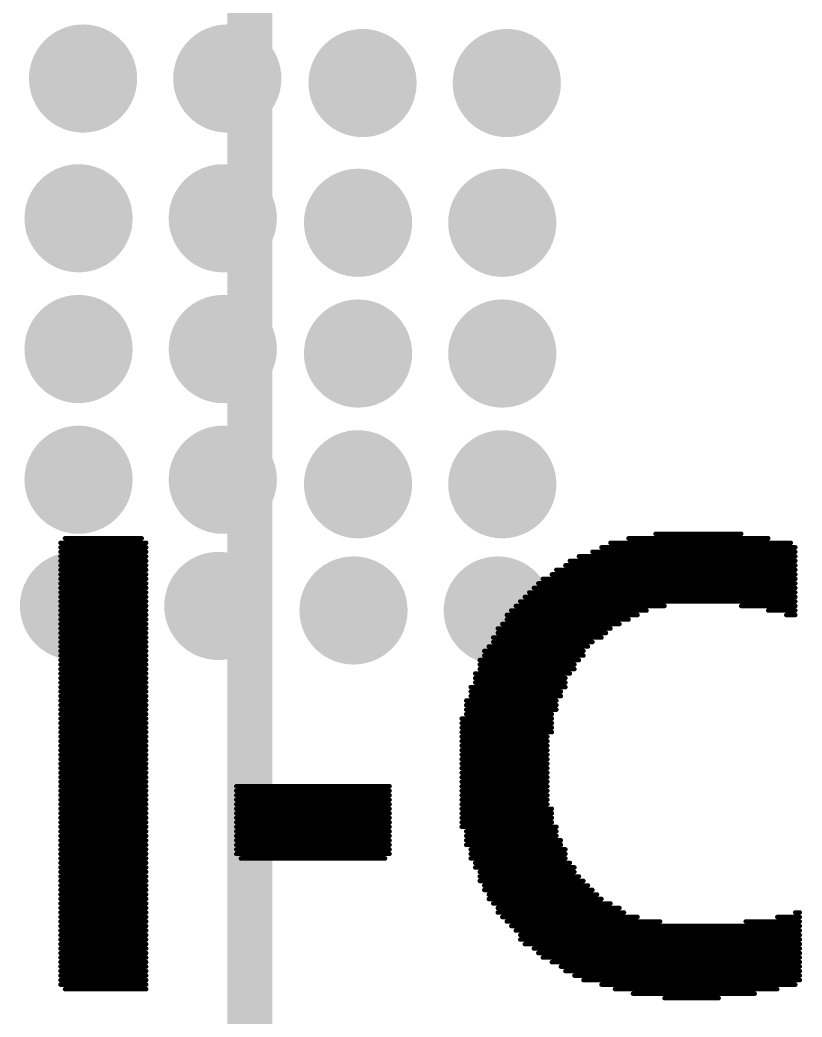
# Model space of a CAD drawing. Header units: millimetres. Extents: x 1.01 to 3.59, y 0.05 to 3.22.
# Drawn here: x 1.632 to 1.8055, y 1.4178 to 1.639 of the extents above; entities that cross this region are included whole.
import ezdxf

# ---------------------------------------------------------------- set-up
doc = ezdxf.new("R2010")
doc.units = ezdxf.units.MM
doc.header["$MEASUREMENT"] = 0
for name, color, linetype in [('BottomLayer', 5, 'Continuous'), ('BottomOverlay', 54, 'Continuous'), ('MultiLayer', 9, 'Continuous'), ('TopLayer', 1, 'Continuous'), ('TopOverlay', 2, 'Continuous'), ('ViaHoleLayer', 16, 'Continuous')]:
    doc.layers.add(name, color=color, linetype=linetype)

# ---------------------------------------------------------------- blocks, each defined once
blk = doc.blocks.new('RPI_PWD____________B_116')
at = {"layer": 'BottomOverlay', "const_width": 0.002}
for points in [[(-0.422, -0.14), (0.442, -0.14)], [(-0.422, -0.142), (0.442, -0.142)], [(-0.422, -0.144), (0.442, -0.144)], [(-0.422, -0.146), (0.442, -0.146)], [(-0.422, -0.148), (0.442, -0.148)]]:
    blk.add_lwpolyline(points, dxfattribs=at)
blk = doc.blocks.new('PICAN_B_117')
at = {"layer": 'TopOverlay', "const_width": 0.001}
for points in [[(-0.002, 0.124), (0.017, 0.124)], [(-0.134, 0.122), (-0.115, 0.122)], [(-0.133, 0.123), (-0.116, 0.123)], [(-0.012, 0.122), (0.028, 0.122)], [(-0.008, 0.123), (0.023, 0.123)], [(-0.134, 0.121), (-0.115, 0.121)], [(-0.134, 0.12), (-0.115, 0.12)], [(-0.134, 0.119), (-0.115, 0.119)], [(-0.019, 0.119), (0.029, 0.119)], [(-0.016, 0.12), (0.029, 0.12)], [(-0.014, 0.121), (0.029, 0.121)], [(-0.134, 0.118), (-0.115, 0.118)], [(-0.134, 0.117), (-0.115, 0.117)], [(-0.022, 0.117), (0.029, 0.117)], [(-0.021, 0.118), (0.029, 0.118)], [(-0.134, 0.116), (-0.115, 0.116)], [(-0.134, 0.115), (-0.115, 0.115)], [(-0.025, 0.115), (0.029, 0.115)], [(-0.024, 0.116), (0.029, 0.116)], [(-0.134, 0.114), (-0.115, 0.114)], [(-0.134, 0.113), (-0.115, 0.113)], [(-0.028, 0.113), (0.029, 0.113)], [(-0.027, 0.114), (0.029, 0.114)], [(-0.134, 0.112), (-0.115, 0.112)], [(-0.134, 0.111), (-0.115, 0.111)], [(-0.03, 0.111), (0.029, 0.111)], [(-0.029, 0.112), (0.029, 0.112)], [(-0.134, 0.11), (-0.115, 0.11)], [(-0.134, 0.109), (-0.115, 0.109)], [(-0.134, 0.108), (-0.115, 0.108)], [(-0.033, 0.108), (0, 0.108)], [(-0.032, 0.109), (0.029, 0.109)], [(-0.031, 0.11), (0.029, 0.11)], [(0.017, 0.108), (0.029, 0.108)], [(-0.134, 0.107), (-0.115, 0.107)], [(-0.134, 0.106), (-0.115, 0.106)], [(-0.035, 0.106), (-0.006, 0.106)], [(-0.034, 0.107), (-0.004, 0.107)], [(0.023, 0.107), (0.029, 0.107)], [(0.027, 0.106), (0.029, 0.106)], [(-0.134, 0.105), (-0.115, 0.105)], [(-0.134, 0.104), (-0.115, 0.104)], [(-0.036, 0.104), (-0.01, 0.104)], [(-0.035, 0.105), (-0.008, 0.105)], [(-0.134, 0.103), (-0.115, 0.103)], [(-0.134, 0.102), (-0.115, 0.102)], [(-0.037, 0.103), (-0.012, 0.103)], [(-0.037, 0.102), (-0.013, 0.102)], [(-0.134, 0.101), (-0.115, 0.101)], [(-0.134, 0.1), (-0.115, 0.1)], [(-0.038, 0.101), (-0.014, 0.101)], [(-0.038, 0.1), (-0.016, 0.1)], [(-0.134, 0.099), (-0.115, 0.099)], [(-0.134, 0.098), (-0.115, 0.098)], [(-0.134, 0.097), (-0.115, 0.097)], [(-0.04, 0.098), (-0.018, 0.098)], [(-0.04, 0.097), (-0.018, 0.097)], [(-0.039, 0.099), (-0.017, 0.099)], [(-0.134, 0.096), (-0.115, 0.096)], [(-0.134, 0.095), (-0.115, 0.095)], [(-0.041, 0.096), (-0.019, 0.096)], [(-0.041, 0.095), (-0.02, 0.095)], [(-0.134, 0.094), (-0.115, 0.094)], [(-0.134, 0.093), (-0.115, 0.093)], [(-0.042, 0.093), (-0.021, 0.093)], [(-0.041, 0.094), (-0.02, 0.094)], [(-0.134, 0.092), (-0.115, 0.092)], [(-0.134, 0.091), (-0.115, 0.091)], [(-0.042, 0.092), (-0.022, 0.092)], [(-0.042, 0.091), (-0.022, 0.091)], [(-0.134, 0.09), (-0.115, 0.09)], [(-0.134, 0.089), (-0.115, 0.089)], [(-0.134, 0.088), (-0.115, 0.088)], [(-0.043, 0.09), (-0.022, 0.09)], [(-0.043, 0.089), (-0.023, 0.089)], [(-0.043, 0.088), (-0.023, 0.088)], [(-0.134, 0.087), (-0.115, 0.087)], [(-0.134, 0.086), (-0.115, 0.086)], [(-0.044, 0.087), (-0.024, 0.087)], [(-0.044, 0.086), (-0.024, 0.086)], [(-0.134, 0.085), (-0.115, 0.085)], [(-0.134, 0.084), (-0.115, 0.084)], [(-0.044, 0.085), (-0.024, 0.085)], [(-0.044, 0.084), (-0.025, 0.084)], [(-0.134, 0.083), (-0.115, 0.083)], [(-0.134, 0.082), (-0.115, 0.082)], [(-0.045, 0.083), (-0.025, 0.083)], [(-0.045, 0.082), (-0.025, 0.082)], [(-0.134, 0.081), (-0.115, 0.081)], [(-0.134, 0.08), (-0.115, 0.08)], [(-0.045, 0.081), (-0.025, 0.081)], [(-0.045, 0.08), (-0.025, 0.08)], [(-0.134, 0.079), (-0.115, 0.079)], [(-0.134, 0.078), (-0.115, 0.078)], [(-0.134, 0.077), (-0.115, 0.077)], [(-0.045, 0.079), (-0.026, 0.079)], [(-0.045, 0.078), (-0.026, 0.078)], [(-0.045, 0.077), (-0.026, 0.077)], [(-0.134, 0.076), (-0.115, 0.076)], [(-0.134, 0.075), (-0.115, 0.075)], [(-0.045, 0.076), (-0.026, 0.076)], [(-0.045, 0.075), (-0.026, 0.075)], [(-0.134, 0.074), (-0.115, 0.074)], [(-0.134, 0.073), (-0.115, 0.073)], [(-0.045, 0.074), (-0.026, 0.074)], [(-0.045, 0.073), (-0.026, 0.073)], [(-0.134, 0.072), (-0.115, 0.072)], [(-0.134, 0.071), (-0.115, 0.071)], [(-0.045, 0.072), (-0.026, 0.072)], [(-0.045, 0.071), (-0.026, 0.071)], [(-0.134, 0.07), (-0.115, 0.07)], [(-0.134, 0.069), (-0.115, 0.069)], [(-0.045, 0.07), (-0.026, 0.07)], [(-0.045, 0.069), (-0.026, 0.069)], [(-0.134, 0.068), (-0.115, 0.068)], [(-0.134, 0.067), (-0.115, 0.067)], [(-0.134, 0.066), (-0.115, 0.066)], [(-0.095, 0.068), (-0.061, 0.068)], [(-0.095, 0.067), (-0.061, 0.067)], [(-0.095, 0.066), (-0.061, 0.066)], [(-0.045, 0.068), (-0.026, 0.068)], [(-0.045, 0.067), (-0.026, 0.067)], [(-0.045, 0.066), (-0.026, 0.066)], [(-0.134, 0.065), (-0.115, 0.065)], [(-0.134, 0.064), (-0.115, 0.064)], [(-0.095, 0.065), (-0.061, 0.065)], [(-0.095, 0.064), (-0.061, 0.064)], [(-0.045, 0.065), (-0.026, 0.065)], [(-0.045, 0.064), (-0.026, 0.064)], [(-0.134, 0.063), (-0.115, 0.063)], [(-0.134, 0.062), (-0.115, 0.062)], [(-0.095, 0.063), (-0.061, 0.063)], [(-0.095, 0.062), (-0.061, 0.062)], [(-0.045, 0.063), (-0.025, 0.063)], [(-0.045, 0.062), (-0.025, 0.062)], [(-0.134, 0.061), (-0.115, 0.061)], [(-0.134, 0.06), (-0.115, 0.06)], [(-0.095, 0.061), (-0.061, 0.061)], [(-0.095, 0.06), (-0.061, 0.06)], [(-0.045, 0.061), (-0.025, 0.061)], [(-0.045, 0.06), (-0.025, 0.06)], [(-0.134, 0.059), (-0.115, 0.059)], [(-0.134, 0.058), (-0.115, 0.058)], [(-0.095, 0.059), (-0.061, 0.059)], [(-0.095, 0.058), (-0.061, 0.058)], [(-0.045, 0.059), (-0.024, 0.059)], [(-0.044, 0.058), (-0.024, 0.058)], [(-0.134, 0.057), (-0.115, 0.057)], [(-0.134, 0.056), (-0.115, 0.056)], [(-0.134, 0.055), (-0.115, 0.055)], [(-0.095, 0.057), (-0.061, 0.057)], [(-0.095, 0.056), (-0.061, 0.056)], [(-0.095, 0.055), (-0.061, 0.055)], [(-0.044, 0.057), (-0.024, 0.057)], [(-0.044, 0.056), (-0.023, 0.056)], [(-0.044, 0.055), (-0.023, 0.055)], [(-0.134, 0.054), (-0.115, 0.054)], [(-0.134, 0.053), (-0.115, 0.053)], [(-0.095, 0.054), (-0.061, 0.054)], [(-0.095, 0.053), (-0.061, 0.053)], [(-0.043, 0.054), (-0.022, 0.054)], [(-0.043, 0.053), (-0.022, 0.053)], [(-0.134, 0.052), (-0.115, 0.052)], [(-0.134, 0.051), (-0.115, 0.051)], [(-0.094, 0.052), (-0.062, 0.052)], [(-0.043, 0.052), (-0.022, 0.052)], [(-0.042, 0.051), (-0.021, 0.051)], [(-0.134, 0.05), (-0.115, 0.05)], [(-0.134, 0.049), (-0.115, 0.049)], [(-0.042, 0.05), (-0.02, 0.05)], [(-0.041, 0.049), (-0.02, 0.049)], [(-0.134, 0.048), (-0.115, 0.048)], [(-0.134, 0.047), (-0.115, 0.047)], [(-0.134, 0.046), (-0.115, 0.046)], [(-0.041, 0.048), (-0.019, 0.048)], [(-0.041, 0.047), (-0.018, 0.047)], [(-0.04, 0.046), (-0.017, 0.046)], [(-0.134, 0.045), (-0.115, 0.045)], [(-0.134, 0.044), (-0.115, 0.044)], [(-0.04, 0.045), (-0.016, 0.045)], [(-0.039, 0.044), (-0.015, 0.044)], [(-0.134, 0.043), (-0.115, 0.043)], [(-0.134, 0.042), (-0.115, 0.042)], [(-0.039, 0.043), (-0.014, 0.043)], [(-0.038, 0.042), (-0.012, 0.042)], [(-0.134, 0.041), (-0.115, 0.041)], [(-0.134, 0.04), (-0.115, 0.04)], [(-0.037, 0.041), (-0.01, 0.041)], [(-0.037, 0.04), (-0.009, 0.04)], [(0.029, 0.04), (0.03, 0.04)], [(-0.134, 0.039), (-0.115, 0.039)], [(-0.134, 0.038), (-0.115, 0.038)], [(-0.036, 0.039), (-0.006, 0.039)], [(-0.035, 0.038), (-0.001, 0.038)], [(0.018, 0.038), (0.03, 0.038)], [(0.025, 0.039), (0.03, 0.039)], [(-0.134, 0.037), (-0.115, 0.037)], [(-0.134, 0.036), (-0.115, 0.036)], [(-0.134, 0.035), (-0.115, 0.035)], [(-0.034, 0.037), (0.03, 0.037)], [(-0.033, 0.036), (0.03, 0.036)], [(-0.032, 0.035), (0.03, 0.035)], [(-0.134, 0.034), (-0.115, 0.034)], [(-0.134, 0.033), (-0.115, 0.033)], [(-0.032, 0.034), (0.03, 0.034)], [(-0.031, 0.033), (0.03, 0.033)], [(-0.134, 0.032), (-0.115, 0.032)], [(-0.134, 0.031), (-0.115, 0.031)], [(-0.029, 0.032), (0.03, 0.032)], [(-0.028, 0.031), (0.03, 0.031)], [(-0.134, 0.03), (-0.115, 0.03)], [(-0.134, 0.029), (-0.115, 0.029)], [(-0.027, 0.03), (0.03, 0.03)], [(-0.025, 0.029), (0.03, 0.029)], [(-0.134, 0.028), (-0.115, 0.028)], [(-0.134, 0.027), (-0.115, 0.027)], [(-0.023, 0.028), (0.03, 0.028)], [(-0.022, 0.027), (0.03, 0.027)], [(-0.134, 0.026), (-0.115, 0.026)], [(-0.134, 0.025), (-0.115, 0.025)], [(-0.134, 0.024), (-0.115, 0.024)], [(-0.02, 0.026), (0.03, 0.026)], [(-0.018, 0.025), (0.03, 0.025)], [(-0.014, 0.024), (0.029, 0.024)], [(-0.133, 0.023), (-0.115, 0.023)], [(-0.011, 0.023), (0.025, 0.023)], [(-0.007, 0.022), (0.02, 0.022)], [(0, 0.021), (0.012, 0.021)]]:
    blk.add_lwpolyline(points, dxfattribs=at)
at = {"layer": 'TopOverlay', "const_width": 0.0005}
for points in [[(-0.00225, 0.124, 1), (-0.00175, 0.124, 1)], [(0.01675, 0.124, 1), (0.01725, 0.124, 1)], [(-0.13425, 0.122, 1), (-0.13375, 0.122, 1)], [(-0.13325, 0.123, 1), (-0.13275, 0.123, 1)], [(-0.11625, 0.123, 1), (-0.11575, 0.123, 1)], [(-0.11525, 0.122, 1), (-0.11475, 0.122, 1)], [(-0.01225, 0.122, 1), (-0.01175, 0.122, 1)], [(-0.00825, 0.123, 1), (-0.00775, 0.123, 1)], [(0.02275, 0.123, 1), (0.02325, 0.123, 1)], [(0.02775, 0.122, 1), (0.02825, 0.122, 1)], [(-0.13425, 0.121, 1), (-0.13375, 0.121, 1)], [(-0.13425, 0.12, 1), (-0.13375, 0.12, 1)], [(-0.13425, 0.119, 1), (-0.13375, 0.119, 1)], [(-0.11525, 0.121, 1), (-0.11475, 0.121, 1)], [(-0.11525, 0.12, 1), (-0.11475, 0.12, 1)], [(-0.11525, 0.119, 1), (-0.11475, 0.119, 1)], [(-0.01925, 0.119, 1), (-0.01875, 0.119, 1)], [(-0.01625, 0.12, 1), (-0.01575, 0.12, 1)], [(-0.01425, 0.121, 1), (-0.01375, 0.121, 1)], [(0.02875, 0.121, 1), (0.02925, 0.121, 1)], [(0.02875, 0.12, 1), (0.02925, 0.12, 1)], [(0.02875, 0.119, 1), (0.02925, 0.119, 1)], [(-0.13425, 0.118, 1), (-0.13375, 0.118, 1)], [(-0.13425, 0.117, 1), (-0.13375, 0.117, 1)], [(-0.11525, 0.118, 1), (-0.11475, 0.118, 1)], [(-0.11525, 0.117, 1), (-0.11475, 0.117, 1)], [(-0.02225, 0.117, 1), (-0.02175, 0.117, 1)], [(-0.02125, 0.118, 1), (-0.02075, 0.118, 1)], [(0.02875, 0.118, 1), (0.02925, 0.118, 1)], [(0.02875, 0.117, 1), (0.02925, 0.117, 1)], [(-0.13425, 0.116, 1), (-0.13375, 0.116, 1)], [(-0.13425, 0.115, 1), (-0.13375, 0.115, 1)], [(-0.11525, 0.116, 1), (-0.11475, 0.116, 1)], [(-0.11525, 0.115, 1), (-0.11475, 0.115, 1)], [(-0.02525, 0.115, 1), (-0.02475, 0.115, 1)], [(-0.02425, 0.116, 1), (-0.02375, 0.116, 1)], [(0.02875, 0.116, 1), (0.02925, 0.116, 1)], [(0.02875, 0.115, 1), (0.02925, 0.115, 1)], [(-0.13425, 0.114, 1), (-0.13375, 0.114, 1)], [(-0.13425, 0.113, 1), (-0.13375, 0.113, 1)], [(-0.11525, 0.114, 1), (-0.11475, 0.114, 1)], [(-0.11525, 0.113, 1), (-0.11475, 0.113, 1)], [(-0.02825, 0.113, 1), (-0.02775, 0.113, 1)], [(-0.02725, 0.114, 1), (-0.02675, 0.114, 1)], [(0.02875, 0.114, 1), (0.02925, 0.114, 1)], [(0.02875, 0.113, 1), (0.02925, 0.113, 1)], [(-0.13425, 0.112, 1), (-0.13375, 0.112, 1)], [(-0.13425, 0.111, 1), (-0.13375, 0.111, 1)], [(-0.11525, 0.112, 1), (-0.11475, 0.112, 1)], [(-0.11525, 0.111, 1), (-0.11475, 0.111, 1)], [(-0.03025, 0.111, 1), (-0.02975, 0.111, 1)], [(-0.02925, 0.112, 1), (-0.02875, 0.112, 1)], [(0.02875, 0.112, 1), (0.02925, 0.112, 1)], [(0.02875, 0.111, 1), (0.02925, 0.111, 1)], [(-0.13425, 0.11, 1), (-0.13375, 0.11, 1)], [(-0.13425, 0.109, 1), (-0.13375, 0.109, 1)], [(-0.13425, 0.108, 1), (-0.13375, 0.108, 1)], [(-0.11525, 0.11, 1), (-0.11475, 0.11, 1)], [(-0.11525, 0.109, 1), (-0.11475, 0.109, 1)], [(-0.11525, 0.108, 1), (-0.11475, 0.108, 1)], [(-0.03325, 0.108, 1), (-0.03275, 0.108, 1)], [(-0.03225, 0.109, 1), (-0.03175, 0.109, 1)], [(-0.03125, 0.11, 1), (-0.03075, 0.11, 1)], [(-0.00025, 0.108, 1), (0.00025, 0.108, 1)], [(0.01675, 0.108, 1), (0.01725, 0.108, 1)], [(0.02875, 0.11, 1), (0.02925, 0.11, 1)], [(0.02875, 0.109, 1), (0.02925, 0.109, 1)], [(0.02875, 0.108, 1), (0.02925, 0.108, 1)], [(-0.13425, 0.107, 1), (-0.13375, 0.107, 1)], [(-0.13425, 0.106, 1), (-0.13375, 0.106, 1)], [(-0.11525, 0.107, 1), (-0.11475, 0.107, 1)], [(-0.11525, 0.106, 1), (-0.11475, 0.106, 1)], [(-0.03525, 0.106, 1), (-0.03475, 0.106, 1)], [(-0.03425, 0.107, 1), (-0.03375, 0.107, 1)], [(-0.00625, 0.106, 1), (-0.00575, 0.106, 1)], [(-0.00425, 0.107, 1), (-0.00375, 0.107, 1)], [(0.02275, 0.107, 1), (0.02325, 0.107, 1)], [(0.02675, 0.106, 1), (0.02725, 0.106, 1)], [(0.02875, 0.107, 1), (0.02925, 0.107, 1)], [(0.02875, 0.106, 1), (0.02925, 0.106, 1)], [(-0.13425, 0.105, 1), (-0.13375, 0.105, 1)], [(-0.13425, 0.104, 1), (-0.13375, 0.104, 1)], [(-0.11525, 0.105, 1), (-0.11475, 0.105, 1)], [(-0.11525, 0.104, 1), (-0.11475, 0.104, 1)], [(-0.03625, 0.104, 1), (-0.03575, 0.104, 1)], [(-0.03525, 0.105, 1), (-0.03475, 0.105, 1)], [(-0.01025, 0.104, 1), (-0.00975, 0.104, 1)], [(-0.00825, 0.105, 1), (-0.00775, 0.105, 1)], [(-0.13425, 0.103, 1), (-0.13375, 0.103, 1)], [(-0.13425, 0.102, 1), (-0.13375, 0.102, 1)], [(-0.11525, 0.103, 1), (-0.11475, 0.103, 1)], [(-0.11525, 0.102, 1), (-0.11475, 0.102, 1)], [(-0.03725, 0.103, 1), (-0.03675, 0.103, 1)], [(-0.03725, 0.102, 1), (-0.03675, 0.102, 1)], [(-0.01325, 0.102, 1), (-0.01275, 0.102, 1)], [(-0.01225, 0.103, 1), (-0.01175, 0.103, 1)], [(-0.13425, 0.101, 1), (-0.13375, 0.101, 1)], [(-0.13425, 0.1, 1), (-0.13375, 0.1, 1)], [(-0.11525, 0.101, 1), (-0.11475, 0.101, 1)], [(-0.11525, 0.1, 1), (-0.11475, 0.1, 1)], [(-0.03825, 0.101, 1), (-0.03775, 0.101, 1)], [(-0.03825, 0.1, 1), (-0.03775, 0.1, 1)], [(-0.01625, 0.1, 1), (-0.01575, 0.1, 1)], [(-0.01425, 0.101, 1), (-0.01375, 0.101, 1)], [(-0.13425, 0.099, 1), (-0.13375, 0.099, 1)], [(-0.13425, 0.098, 1), (-0.13375, 0.098, 1)], [(-0.13425, 0.097, 1), (-0.13375, 0.097, 1)], [(-0.11525, 0.099, 1), (-0.11475, 0.099, 1)], [(-0.11525, 0.098, 1), (-0.11475, 0.098, 1)], [(-0.11525, 0.097, 1), (-0.11475, 0.097, 1)], [(-0.04025, 0.098, 1), (-0.03975, 0.098, 1)], [(-0.04025, 0.097, 1), (-0.03975, 0.097, 1)], [(-0.03925, 0.099, 1), (-0.03875, 0.099, 1)], [(-0.01825, 0.098, 1), (-0.01775, 0.098, 1)], [(-0.01825, 0.097, 1), (-0.01775, 0.097, 1)], [(-0.01725, 0.099, 1), (-0.01675, 0.099, 1)], [(-0.13425, 0.096, 1), (-0.13375, 0.096, 1)], [(-0.13425, 0.095, 1), (-0.13375, 0.095, 1)], [(-0.11525, 0.096, 1), (-0.11475, 0.096, 1)], [(-0.11525, 0.095, 1), (-0.11475, 0.095, 1)], [(-0.04125, 0.096, 1), (-0.04075, 0.096, 1)], [(-0.04125, 0.095, 1), (-0.04075, 0.095, 1)], [(-0.02025, 0.095, 1), (-0.01975, 0.095, 1)], [(-0.01925, 0.096, 1), (-0.01875, 0.096, 1)], [(-0.13425, 0.094, 1), (-0.13375, 0.094, 1)], [(-0.13425, 0.093, 1), (-0.13375, 0.093, 1)], [(-0.11525, 0.094, 1), (-0.11475, 0.094, 1)], [(-0.11525, 0.093, 1), (-0.11475, 0.093, 1)], [(-0.04225, 0.093, 1), (-0.04175, 0.093, 1)], [(-0.04125, 0.094, 1), (-0.04075, 0.094, 1)], [(-0.02125, 0.093, 1), (-0.02075, 0.093, 1)], [(-0.02025, 0.094, 1), (-0.01975, 0.094, 1)], [(-0.13425, 0.092, 1), (-0.13375, 0.092, 1)], [(-0.13425, 0.091, 1), (-0.13375, 0.091, 1)], [(-0.11525, 0.092, 1), (-0.11475, 0.092, 1)], [(-0.11525, 0.091, 1), (-0.11475, 0.091, 1)], [(-0.04225, 0.092, 1), (-0.04175, 0.092, 1)], [(-0.04225, 0.091, 1), (-0.04175, 0.091, 1)], [(-0.02225, 0.092, 1), (-0.02175, 0.092, 1)], [(-0.02225, 0.091, 1), (-0.02175, 0.091, 1)], [(-0.13425, 0.09, 1), (-0.13375, 0.09, 1)], [(-0.13425, 0.089, 1), (-0.13375, 0.089, 1)], [(-0.13425, 0.088, 1), (-0.13375, 0.088, 1)], [(-0.11525, 0.09, 1), (-0.11475, 0.09, 1)], [(-0.11525, 0.089, 1), (-0.11475, 0.089, 1)], [(-0.11525, 0.088, 1), (-0.11475, 0.088, 1)], [(-0.04325, 0.09, 1), (-0.04275, 0.09, 1)], [(-0.04325, 0.089, 1), (-0.04275, 0.089, 1)], [(-0.04325, 0.088, 1), (-0.04275, 0.088, 1)], [(-0.02325, 0.089, 1), (-0.02275, 0.089, 1)], [(-0.02325, 0.088, 1), (-0.02275, 0.088, 1)], [(-0.02225, 0.09, 1), (-0.02175, 0.09, 1)], [(-0.13425, 0.087, 1), (-0.13375, 0.087, 1)], [(-0.13425, 0.086, 1), (-0.13375, 0.086, 1)], [(-0.11525, 0.087, 1), (-0.11475, 0.087, 1)], [(-0.11525, 0.086, 1), (-0.11475, 0.086, 1)], [(-0.04425, 0.087, 1), (-0.04375, 0.087, 1)], [(-0.04425, 0.086, 1), (-0.04375, 0.086, 1)], [(-0.02425, 0.087, 1), (-0.02375, 0.087, 1)], [(-0.02425, 0.086, 1), (-0.02375, 0.086, 1)], [(-0.13425, 0.085, 1), (-0.13375, 0.085, 1)], [(-0.13425, 0.084, 1), (-0.13375, 0.084, 1)], [(-0.11525, 0.085, 1), (-0.11475, 0.085, 1)], [(-0.11525, 0.084, 1), (-0.11475, 0.084, 1)], [(-0.04425, 0.085, 1), (-0.04375, 0.085, 1)], [(-0.04425, 0.084, 1), (-0.04375, 0.084, 1)], [(-0.02525, 0.084, 1), (-0.02475, 0.084, 1)], [(-0.02425, 0.085, 1), (-0.02375, 0.085, 1)], [(-0.13425, 0.083, 1), (-0.13375, 0.083, 1)], [(-0.13425, 0.082, 1), (-0.13375, 0.082, 1)], [(-0.11525, 0.083, 1), (-0.11475, 0.083, 1)], [(-0.11525, 0.082, 1), (-0.11475, 0.082, 1)], [(-0.04525, 0.083, 1), (-0.04475, 0.083, 1)], [(-0.04525, 0.082, 1), (-0.04475, 0.082, 1)], [(-0.02525, 0.083, 1), (-0.02475, 0.083, 1)], [(-0.02525, 0.082, 1), (-0.02475, 0.082, 1)], [(-0.13425, 0.081, 1), (-0.13375, 0.081, 1)], [(-0.13425, 0.08, 1), (-0.13375, 0.08, 1)], [(-0.11525, 0.081, 1), (-0.11475, 0.081, 1)], [(-0.11525, 0.08, 1), (-0.11475, 0.08, 1)], [(-0.04525, 0.081, 1), (-0.04475, 0.081, 1)], [(-0.04525, 0.08, 1), (-0.04475, 0.08, 1)], [(-0.02525, 0.081, 1), (-0.02475, 0.081, 1)], [(-0.02525, 0.08, 1), (-0.02475, 0.08, 1)], [(-0.13425, 0.079, 1), (-0.13375, 0.079, 1)], [(-0.13425, 0.078, 1), (-0.13375, 0.078, 1)], [(-0.13425, 0.077, 1), (-0.13375, 0.077, 1)], [(-0.11525, 0.079, 1), (-0.11475, 0.079, 1)], [(-0.11525, 0.078, 1), (-0.11475, 0.078, 1)], [(-0.11525, 0.077, 1), (-0.11475, 0.077, 1)], [(-0.04525, 0.079, 1), (-0.04475, 0.079, 1)], [(-0.04525, 0.078, 1), (-0.04475, 0.078, 1)], [(-0.04525, 0.077, 1), (-0.04475, 0.077, 1)], [(-0.02625, 0.079, 1), (-0.02575, 0.079, 1)], [(-0.02625, 0.078, 1), (-0.02575, 0.078, 1)], [(-0.02625, 0.077, 1), (-0.02575, 0.077, 1)], [(-0.13425, 0.076, 1), (-0.13375, 0.076, 1)], [(-0.13425, 0.075, 1), (-0.13375, 0.075, 1)], [(-0.11525, 0.076, 1), (-0.11475, 0.076, 1)], [(-0.11525, 0.075, 1), (-0.11475, 0.075, 1)], [(-0.04525, 0.076, 1), (-0.04475, 0.076, 1)], [(-0.04525, 0.075, 1), (-0.04475, 0.075, 1)], [(-0.02625, 0.076, 1), (-0.02575, 0.076, 1)], [(-0.02625, 0.075, 1), (-0.02575, 0.075, 1)], [(-0.13425, 0.074, 1), (-0.13375, 0.074, 1)], [(-0.13425, 0.073, 1), (-0.13375, 0.073, 1)], [(-0.11525, 0.074, 1), (-0.11475, 0.074, 1)], [(-0.11525, 0.073, 1), (-0.11475, 0.073, 1)], [(-0.04525, 0.074, 1), (-0.04475, 0.074, 1)], [(-0.04525, 0.073, 1), (-0.04475, 0.073, 1)], [(-0.02625, 0.074, 1), (-0.02575, 0.074, 1)], [(-0.02625, 0.073, 1), (-0.02575, 0.073, 1)], [(-0.13425, 0.072, 1), (-0.13375, 0.072, 1)], [(-0.13425, 0.071, 1), (-0.13375, 0.071, 1)], [(-0.11525, 0.072, 1), (-0.11475, 0.072, 1)], [(-0.11525, 0.071, 1), (-0.11475, 0.071, 1)], [(-0.04525, 0.072, 1), (-0.04475, 0.072, 1)], [(-0.04525, 0.071, 1), (-0.04475, 0.071, 1)], [(-0.02625, 0.072, 1), (-0.02575, 0.072, 1)], [(-0.02625, 0.071, 1), (-0.02575, 0.071, 1)], [(-0.13425, 0.07, 1), (-0.13375, 0.07, 1)], [(-0.13425, 0.069, 1), (-0.13375, 0.069, 1)], [(-0.11525, 0.07, 1), (-0.11475, 0.07, 1)], [(-0.11525, 0.069, 1), (-0.11475, 0.069, 1)], [(-0.04525, 0.07, 1), (-0.04475, 0.07, 1)], [(-0.04525, 0.069, 1), (-0.04475, 0.069, 1)], [(-0.02625, 0.07, 1), (-0.02575, 0.07, 1)], [(-0.02625, 0.069, 1), (-0.02575, 0.069, 1)], [(-0.13425, 0.068, 1), (-0.13375, 0.068, 1)], [(-0.13425, 0.067, 1), (-0.13375, 0.067, 1)], [(-0.13425, 0.066, 1), (-0.13375, 0.066, 1)], [(-0.11525, 0.068, 1), (-0.11475, 0.068, 1)], [(-0.11525, 0.067, 1), (-0.11475, 0.067, 1)], [(-0.11525, 0.066, 1), (-0.11475, 0.066, 1)], [(-0.09525, 0.068, 1), (-0.09475, 0.068, 1)], [(-0.09525, 0.067, 1), (-0.09475, 0.067, 1)], [(-0.09525, 0.066, 1), (-0.09475, 0.066, 1)], [(-0.06125, 0.068, 1), (-0.06075, 0.068, 1)], [(-0.06125, 0.067, 1), (-0.06075, 0.067, 1)], [(-0.06125, 0.066, 1), (-0.06075, 0.066, 1)], [(-0.04525, 0.068, 1), (-0.04475, 0.068, 1)], [(-0.04525, 0.067, 1), (-0.04475, 0.067, 1)], [(-0.04525, 0.066, 1), (-0.04475, 0.066, 1)], [(-0.02625, 0.068, 1), (-0.02575, 0.068, 1)], [(-0.02625, 0.067, 1), (-0.02575, 0.067, 1)], [(-0.02625, 0.066, 1), (-0.02575, 0.066, 1)], [(-0.13425, 0.065, 1), (-0.13375, 0.065, 1)], [(-0.13425, 0.064, 1), (-0.13375, 0.064, 1)], [(-0.11525, 0.065, 1), (-0.11475, 0.065, 1)], [(-0.11525, 0.064, 1), (-0.11475, 0.064, 1)], [(-0.09525, 0.065, 1), (-0.09475, 0.065, 1)], [(-0.09525, 0.064, 1), (-0.09475, 0.064, 1)], [(-0.06125, 0.065, 1), (-0.06075, 0.065, 1)], [(-0.06125, 0.064, 1), (-0.06075, 0.064, 1)], [(-0.04525, 0.065, 1), (-0.04475, 0.065, 1)], [(-0.04525, 0.064, 1), (-0.04475, 0.064, 1)], [(-0.02625, 0.065, 1), (-0.02575, 0.065, 1)], [(-0.02625, 0.064, 1), (-0.02575, 0.064, 1)], [(-0.13425, 0.063, 1), (-0.13375, 0.063, 1)], [(-0.13425, 0.062, 1), (-0.13375, 0.062, 1)], [(-0.11525, 0.063, 1), (-0.11475, 0.063, 1)], [(-0.11525, 0.062, 1), (-0.11475, 0.062, 1)], [(-0.09525, 0.063, 1), (-0.09475, 0.063, 1)], [(-0.09525, 0.062, 1), (-0.09475, 0.062, 1)], [(-0.06125, 0.063, 1), (-0.06075, 0.063, 1)], [(-0.06125, 0.062, 1), (-0.06075, 0.062, 1)], [(-0.04525, 0.063, 1), (-0.04475, 0.063, 1)], [(-0.04525, 0.062, 1), (-0.04475, 0.062, 1)], [(-0.02525, 0.063, 1), (-0.02475, 0.063, 1)], [(-0.02525, 0.062, 1), (-0.02475, 0.062, 1)], [(-0.13425, 0.061, 1), (-0.13375, 0.061, 1)], [(-0.13425, 0.06, 1), (-0.13375, 0.06, 1)], [(-0.11525, 0.061, 1), (-0.11475, 0.061, 1)], [(-0.11525, 0.06, 1), (-0.11475, 0.06, 1)], [(-0.09525, 0.061, 1), (-0.09475, 0.061, 1)], [(-0.09525, 0.06, 1), (-0.09475, 0.06, 1)], [(-0.06125, 0.061, 1), (-0.06075, 0.061, 1)], [(-0.06125, 0.06, 1), (-0.06075, 0.06, 1)], [(-0.04525, 0.061, 1), (-0.04475, 0.061, 1)], [(-0.04525, 0.06, 1), (-0.04475, 0.06, 1)], [(-0.02525, 0.061, 1), (-0.02475, 0.061, 1)], [(-0.02525, 0.06, 1), (-0.02475, 0.06, 1)], [(-0.13425, 0.059, 1), (-0.13375, 0.059, 1)], [(-0.13425, 0.058, 1), (-0.13375, 0.058, 1)], [(-0.11525, 0.059, 1), (-0.11475, 0.059, 1)], [(-0.11525, 0.058, 1), (-0.11475, 0.058, 1)], [(-0.09525, 0.059, 1), (-0.09475, 0.059, 1)], [(-0.09525, 0.058, 1), (-0.09475, 0.058, 1)], [(-0.06125, 0.059, 1), (-0.06075, 0.059, 1)], [(-0.06125, 0.058, 1), (-0.06075, 0.058, 1)], [(-0.04525, 0.059, 1), (-0.04475, 0.059, 1)], [(-0.04425, 0.058, 1), (-0.04375, 0.058, 1)], [(-0.02425, 0.059, 1), (-0.02375, 0.059, 1)], [(-0.02425, 0.058, 1), (-0.02375, 0.058, 1)], [(-0.13425, 0.057, 1), (-0.13375, 0.057, 1)], [(-0.13425, 0.056, 1), (-0.13375, 0.056, 1)], [(-0.13425, 0.055, 1), (-0.13375, 0.055, 1)], [(-0.11525, 0.057, 1), (-0.11475, 0.057, 1)], [(-0.11525, 0.056, 1), (-0.11475, 0.056, 1)], [(-0.11525, 0.055, 1), (-0.11475, 0.055, 1)], [(-0.09525, 0.057, 1), (-0.09475, 0.057, 1)], [(-0.09525, 0.056, 1), (-0.09475, 0.056, 1)], [(-0.09525, 0.055, 1), (-0.09475, 0.055, 1)], [(-0.06125, 0.057, 1), (-0.06075, 0.057, 1)], [(-0.06125, 0.056, 1), (-0.06075, 0.056, 1)], [(-0.06125, 0.055, 1), (-0.06075, 0.055, 1)], [(-0.04425, 0.057, 1), (-0.04375, 0.057, 1)], [(-0.04425, 0.056, 1), (-0.04375, 0.056, 1)], [(-0.04425, 0.055, 1), (-0.04375, 0.055, 1)], [(-0.02425, 0.057, 1), (-0.02375, 0.057, 1)], [(-0.02325, 0.056, 1), (-0.02275, 0.056, 1)], [(-0.02325, 0.055, 1), (-0.02275, 0.055, 1)], [(-0.13425, 0.054, 1), (-0.13375, 0.054, 1)], [(-0.13425, 0.053, 1), (-0.13375, 0.053, 1)], [(-0.11525, 0.054, 1), (-0.11475, 0.054, 1)], [(-0.11525, 0.053, 1), (-0.11475, 0.053, 1)], [(-0.09525, 0.054, 1), (-0.09475, 0.054, 1)], [(-0.09525, 0.053, 1), (-0.09475, 0.053, 1)], [(-0.06125, 0.054, 1), (-0.06075, 0.054, 1)], [(-0.06125, 0.053, 1), (-0.06075, 0.053, 1)], [(-0.04325, 0.054, 1), (-0.04275, 0.054, 1)], [(-0.04325, 0.053, 1), (-0.04275, 0.053, 1)], [(-0.02225, 0.054, 1), (-0.02175, 0.054, 1)], [(-0.02225, 0.053, 1), (-0.02175, 0.053, 1)], [(-0.13425, 0.052, 1), (-0.13375, 0.052, 1)], [(-0.13425, 0.051, 1), (-0.13375, 0.051, 1)], [(-0.11525, 0.052, 1), (-0.11475, 0.052, 1)], [(-0.11525, 0.051, 1), (-0.11475, 0.051, 1)], [(-0.09425, 0.052, 1), (-0.09375, 0.052, 1)], [(-0.06225, 0.052, 1), (-0.06175, 0.052, 1)], [(-0.04325, 0.052, 1), (-0.04275, 0.052, 1)], [(-0.04225, 0.051, 1), (-0.04175, 0.051, 1)], [(-0.02225, 0.052, 1), (-0.02175, 0.052, 1)], [(-0.02125, 0.051, 1), (-0.02075, 0.051, 1)], [(-0.13425, 0.05, 1), (-0.13375, 0.05, 1)], [(-0.13425, 0.049, 1), (-0.13375, 0.049, 1)], [(-0.11525, 0.05, 1), (-0.11475, 0.05, 1)], [(-0.11525, 0.049, 1), (-0.11475, 0.049, 1)], [(-0.04225, 0.05, 1), (-0.04175, 0.05, 1)], [(-0.04125, 0.049, 1), (-0.04075, 0.049, 1)], [(-0.02025, 0.05, 1), (-0.01975, 0.05, 1)], [(-0.02025, 0.049, 1), (-0.01975, 0.049, 1)], [(-0.13425, 0.048, 1), (-0.13375, 0.048, 1)], [(-0.13425, 0.047, 1), (-0.13375, 0.047, 1)], [(-0.13425, 0.046, 1), (-0.13375, 0.046, 1)], [(-0.11525, 0.048, 1), (-0.11475, 0.048, 1)], [(-0.11525, 0.047, 1), (-0.11475, 0.047, 1)], [(-0.11525, 0.046, 1), (-0.11475, 0.046, 1)], [(-0.04125, 0.048, 1), (-0.04075, 0.048, 1)], [(-0.04125, 0.047, 1), (-0.04075, 0.047, 1)], [(-0.04025, 0.046, 1), (-0.03975, 0.046, 1)], [(-0.01925, 0.048, 1), (-0.01875, 0.048, 1)], [(-0.01825, 0.047, 1), (-0.01775, 0.047, 1)], [(-0.01725, 0.046, 1), (-0.01675, 0.046, 1)], [(-0.13425, 0.045, 1), (-0.13375, 0.045, 1)], [(-0.13425, 0.044, 1), (-0.13375, 0.044, 1)], [(-0.11525, 0.045, 1), (-0.11475, 0.045, 1)], [(-0.11525, 0.044, 1), (-0.11475, 0.044, 1)], [(-0.04025, 0.045, 1), (-0.03975, 0.045, 1)], [(-0.03925, 0.044, 1), (-0.03875, 0.044, 1)], [(-0.01625, 0.045, 1), (-0.01575, 0.045, 1)], [(-0.01525, 0.044, 1), (-0.01475, 0.044, 1)], [(-0.13425, 0.043, 1), (-0.13375, 0.043, 1)], [(-0.13425, 0.042, 1), (-0.13375, 0.042, 1)], [(-0.11525, 0.043, 1), (-0.11475, 0.043, 1)], [(-0.11525, 0.042, 1), (-0.11475, 0.042, 1)], [(-0.03925, 0.043, 1), (-0.03875, 0.043, 1)], [(-0.03825, 0.042, 1), (-0.03775, 0.042, 1)], [(-0.01425, 0.043, 1), (-0.01375, 0.043, 1)], [(-0.01225, 0.042, 1), (-0.01175, 0.042, 1)], [(-0.13425, 0.041, 1), (-0.13375, 0.041, 1)], [(-0.13425, 0.04, 1), (-0.13375, 0.04, 1)], [(-0.11525, 0.041, 1), (-0.11475, 0.041, 1)], [(-0.11525, 0.04, 1), (-0.11475, 0.04, 1)], [(-0.03725, 0.041, 1), (-0.03675, 0.041, 1)], [(-0.03725, 0.04, 1), (-0.03675, 0.04, 1)], [(-0.01025, 0.041, 1), (-0.00975, 0.041, 1)], [(-0.00925, 0.04, 1), (-0.00875, 0.04, 1)], [(0.02875, 0.04, 1), (0.02925, 0.04, 1)], [(0.02975, 0.04, 1), (0.03025, 0.04, 1)], [(-0.13425, 0.039, 1), (-0.13375, 0.039, 1)], [(-0.13425, 0.038, 1), (-0.13375, 0.038, 1)], [(-0.11525, 0.039, 1), (-0.11475, 0.039, 1)], [(-0.11525, 0.038, 1), (-0.11475, 0.038, 1)], [(-0.03625, 0.039, 1), (-0.03575, 0.039, 1)], [(-0.03525, 0.038, 1), (-0.03475, 0.038, 1)], [(-0.00625, 0.039, 1), (-0.00575, 0.039, 1)], [(-0.00125, 0.038, 1), (-0.00075, 0.038, 1)], [(0.01775, 0.038, 1), (0.01825, 0.038, 1)], [(0.02475, 0.039, 1), (0.02525, 0.039, 1)], [(0.02975, 0.039, 1), (0.03025, 0.039, 1)], [(0.02975, 0.038, 1), (0.03025, 0.038, 1)], [(-0.13425, 0.037, 1), (-0.13375, 0.037, 1)], [(-0.13425, 0.036, 1), (-0.13375, 0.036, 1)], [(-0.13425, 0.035, 1), (-0.13375, 0.035, 1)], [(-0.11525, 0.037, 1), (-0.11475, 0.037, 1)], [(-0.11525, 0.036, 1), (-0.11475, 0.036, 1)], [(-0.11525, 0.035, 1), (-0.11475, 0.035, 1)], [(-0.03425, 0.037, 1), (-0.03375, 0.037, 1)], [(-0.03325, 0.036, 1), (-0.03275, 0.036, 1)], [(-0.03225, 0.035, 1), (-0.03175, 0.035, 1)], [(0.02975, 0.037, 1), (0.03025, 0.037, 1)], [(0.02975, 0.036, 1), (0.03025, 0.036, 1)], [(0.02975, 0.035, 1), (0.03025, 0.035, 1)], [(-0.13425, 0.034, 1), (-0.13375, 0.034, 1)], [(-0.13425, 0.033, 1), (-0.13375, 0.033, 1)], [(-0.11525, 0.034, 1), (-0.11475, 0.034, 1)], [(-0.11525, 0.033, 1), (-0.11475, 0.033, 1)], [(-0.03225, 0.034, 1), (-0.03175, 0.034, 1)], [(-0.03125, 0.033, 1), (-0.03075, 0.033, 1)], [(0.02975, 0.034, 1), (0.03025, 0.034, 1)], [(0.02975, 0.033, 1), (0.03025, 0.033, 1)], [(-0.13425, 0.032, 1), (-0.13375, 0.032, 1)], [(-0.13425, 0.031, 1), (-0.13375, 0.031, 1)], [(-0.11525, 0.032, 1), (-0.11475, 0.032, 1)], [(-0.11525, 0.031, 1), (-0.11475, 0.031, 1)], [(-0.02925, 0.032, 1), (-0.02875, 0.032, 1)], [(-0.02825, 0.031, 1), (-0.02775, 0.031, 1)], [(0.02975, 0.032, 1), (0.03025, 0.032, 1)], [(0.02975, 0.031, 1), (0.03025, 0.031, 1)], [(-0.13425, 0.03, 1), (-0.13375, 0.03, 1)], [(-0.13425, 0.029, 1), (-0.13375, 0.029, 1)], [(-0.11525, 0.03, 1), (-0.11475, 0.03, 1)], [(-0.11525, 0.029, 1), (-0.11475, 0.029, 1)], [(-0.02725, 0.03, 1), (-0.02675, 0.03, 1)], [(-0.02525, 0.029, 1), (-0.02475, 0.029, 1)], [(0.02975, 0.03, 1), (0.03025, 0.03, 1)], [(0.02975, 0.029, 1), (0.03025, 0.029, 1)], [(-0.13425, 0.028, 1), (-0.13375, 0.028, 1)], [(-0.13425, 0.027, 1), (-0.13375, 0.027, 1)], [(-0.11525, 0.028, 1), (-0.11475, 0.028, 1)], [(-0.11525, 0.027, 1), (-0.11475, 0.027, 1)], [(-0.02325, 0.028, 1), (-0.02275, 0.028, 1)], [(-0.02225, 0.027, 1), (-0.02175, 0.027, 1)], [(0.02975, 0.028, 1), (0.03025, 0.028, 1)], [(0.02975, 0.027, 1), (0.03025, 0.027, 1)], [(-0.13425, 0.026, 1), (-0.13375, 0.026, 1)], [(-0.13425, 0.025, 1), (-0.13375, 0.025, 1)], [(-0.13425, 0.024, 1), (-0.13375, 0.024, 1)], [(-0.11525, 0.026, 1), (-0.11475, 0.026, 1)], [(-0.11525, 0.025, 1), (-0.11475, 0.025, 1)], [(-0.11525, 0.024, 1), (-0.11475, 0.024, 1)], [(-0.02025, 0.026, 1), (-0.01975, 0.026, 1)], [(-0.01825, 0.025, 1), (-0.01775, 0.025, 1)], [(-0.01425, 0.024, 1), (-0.01375, 0.024, 1)], [(0.02875, 0.024, 1), (0.02925, 0.024, 1)], [(0.02975, 0.026, 1), (0.03025, 0.026, 1)], [(0.02975, 0.025, 1), (0.03025, 0.025, 1)], [(-0.13325, 0.023, 1), (-0.13275, 0.023, 1)], [(-0.11525, 0.023, 1), (-0.11475, 0.023, 1)], [(-0.01125, 0.023, 1), (-0.01075, 0.023, 1)], [(-0.00725, 0.022, 1), (-0.00675, 0.022, 1)], [(0.01975, 0.022, 1), (0.02025, 0.022, 1)], [(0.02475, 0.023, 1), (0.02525, 0.023, 1)], [(-0.00025, 0.021, 1), (0.00025, 0.021, 1)], [(0.01175, 0.021, 1), (0.01225, 0.021, 1)]]:
    blk.add_lwpolyline(points, format="xyb", close=True, dxfattribs=at)

msp = doc.modelspace()

# ---------------------------------------------------------------- linework, layer by layer
at = {"layer": 'BottomLayer', "const_width": 0.012}
for points in [[(1.64, 1.626, 1), (1.652, 1.626, 1)], [(1.672, 1.626, 1), (1.684, 1.626, 1)], [(1.702, 1.625, 1), (1.714, 1.625, 1)], [(1.734, 1.625, 1), (1.746, 1.625, 1)], [(1.639, 1.595, 1), (1.651, 1.595, 1)], [(1.671, 1.595, 1), (1.683, 1.595, 1)], [(1.701, 1.594, 1), (1.713, 1.594, 1)], [(1.733, 1.594, 1), (1.745, 1.594, 1)], [(1.639, 1.566, 1), (1.651, 1.566, 1)], [(1.671, 1.566, 1), (1.683, 1.566, 1)], [(1.701, 1.565, 1), (1.713, 1.565, 1)], [(1.733, 1.565, 1), (1.745, 1.565, 1)], [(1.639, 1.537, 1), (1.651, 1.537, 1)], [(1.671, 1.537, 1), (1.683, 1.537, 1)], [(1.701, 1.536, 1), (1.713, 1.536, 1)], [(1.733, 1.536, 1), (1.745, 1.536, 1)], [(1.638, 1.509, 1), (1.65, 1.509, 1)], [(1.67, 1.509, 1), (1.682, 1.509, 1)], [(1.7, 1.508, 1), (1.712, 1.508, 1)], [(1.732, 1.508, 1), (1.744, 1.508, 1)]]:
    msp.add_lwpolyline(points, format="xyb", close=True, dxfattribs=at)
at = {"layer": 'MultiLayer', "const_width": 0.012}
for points in [[(1.64, 1.626, 1), (1.652, 1.626, 1)], [(1.672, 1.626, 1), (1.684, 1.626, 1)], [(1.702, 1.625, 1), (1.714, 1.625, 1)], [(1.734, 1.625, 1), (1.746, 1.625, 1)], [(1.639, 1.595, 1), (1.651, 1.595, 1)], [(1.671, 1.595, 1), (1.683, 1.595, 1)], [(1.701, 1.594, 1), (1.713, 1.594, 1)], [(1.733, 1.594, 1), (1.745, 1.594, 1)], [(1.639, 1.566, 1), (1.651, 1.566, 1)], [(1.671, 1.566, 1), (1.683, 1.566, 1)], [(1.701, 1.565, 1), (1.713, 1.565, 1)], [(1.733, 1.565, 1), (1.745, 1.565, 1)], [(1.639, 1.537, 1), (1.651, 1.537, 1)], [(1.671, 1.537, 1), (1.683, 1.537, 1)], [(1.701, 1.536, 1), (1.713, 1.536, 1)], [(1.733, 1.536, 1), (1.745, 1.536, 1)], [(1.638, 1.509, 1), (1.65, 1.509, 1)], [(1.67, 1.509, 1), (1.682, 1.509, 1)], [(1.7, 1.508, 1), (1.712, 1.508, 1)], [(1.732, 1.508, 1), (1.744, 1.508, 1)]]:
    msp.add_lwpolyline(points, format="xyb", close=True, dxfattribs=at)
at = {"layer": 'TopLayer', "const_width": 0.012}
for points in [[(1.64, 1.626, 1), (1.652, 1.626, 1)], [(1.672, 1.626, 1), (1.684, 1.626, 1)], [(1.702, 1.625, 1), (1.714, 1.625, 1)], [(1.734, 1.625, 1), (1.746, 1.625, 1)], [(1.639, 1.595, 1), (1.651, 1.595, 1)], [(1.671, 1.595, 1), (1.683, 1.595, 1)], [(1.701, 1.594, 1), (1.713, 1.594, 1)], [(1.733, 1.594, 1), (1.745, 1.594, 1)], [(1.639, 1.566, 1), (1.651, 1.566, 1)], [(1.671, 1.566, 1), (1.683, 1.566, 1)], [(1.701, 1.565, 1), (1.713, 1.565, 1)], [(1.733, 1.565, 1), (1.745, 1.565, 1)], [(1.639, 1.537, 1), (1.651, 1.537, 1)], [(1.671, 1.537, 1), (1.683, 1.537, 1)], [(1.701, 1.536, 1), (1.713, 1.536, 1)], [(1.733, 1.536, 1), (1.745, 1.536, 1)], [(1.638, 1.509, 1), (1.65, 1.509, 1)], [(1.67, 1.509, 1), (1.682, 1.509, 1)], [(1.7, 1.508, 1), (1.712, 1.508, 1)], [(1.732, 1.508, 1), (1.744, 1.508, 1)]]:
    msp.add_lwpolyline(points, format="xyb", close=True, dxfattribs=at)
at = {"layer": 'ViaHoleLayer', "const_width": 0.006}
for points in [[(1.643, 1.626, 1), (1.649, 1.626, 1)], [(1.675, 1.626, 1), (1.681, 1.626, 1)], [(1.705, 1.625, 1), (1.711, 1.625, 1)], [(1.737, 1.625, 1), (1.743, 1.625, 1)], [(1.642, 1.595, 1), (1.648, 1.595, 1)], [(1.674, 1.595, 1), (1.68, 1.595, 1)], [(1.704, 1.594, 1), (1.71, 1.594, 1)], [(1.736, 1.594, 1), (1.742, 1.594, 1)], [(1.642, 1.566, 1), (1.648, 1.566, 1)], [(1.674, 1.566, 1), (1.68, 1.566, 1)], [(1.704, 1.565, 1), (1.71, 1.565, 1)], [(1.736, 1.565, 1), (1.742, 1.565, 1)], [(1.642, 1.537, 1), (1.648, 1.537, 1)], [(1.674, 1.537, 1), (1.68, 1.537, 1)], [(1.704, 1.536, 1), (1.71, 1.536, 1)], [(1.736, 1.536, 1), (1.742, 1.536, 1)], [(1.641, 1.509, 1), (1.647, 1.509, 1)], [(1.673, 1.509, 1), (1.679, 1.509, 1)], [(1.703, 1.508, 1), (1.709, 1.508, 1)], [(1.735, 1.508, 1), (1.741, 1.508, 1)]]:
    msp.add_lwpolyline(points, format="xyb", close=True, dxfattribs=at)

# ---------------------------------------------------------------- block references
for name, p, rotation in [('RPI_PWD____________B_116', (1.539, 1.766), 90), ('PICAN_B_117', (1.775, 1.401), 360)]:
    msp.add_blockref(name, p, dxfattribs=dict(rotation=rotation))

doc.saveas('drawing.dxf')
